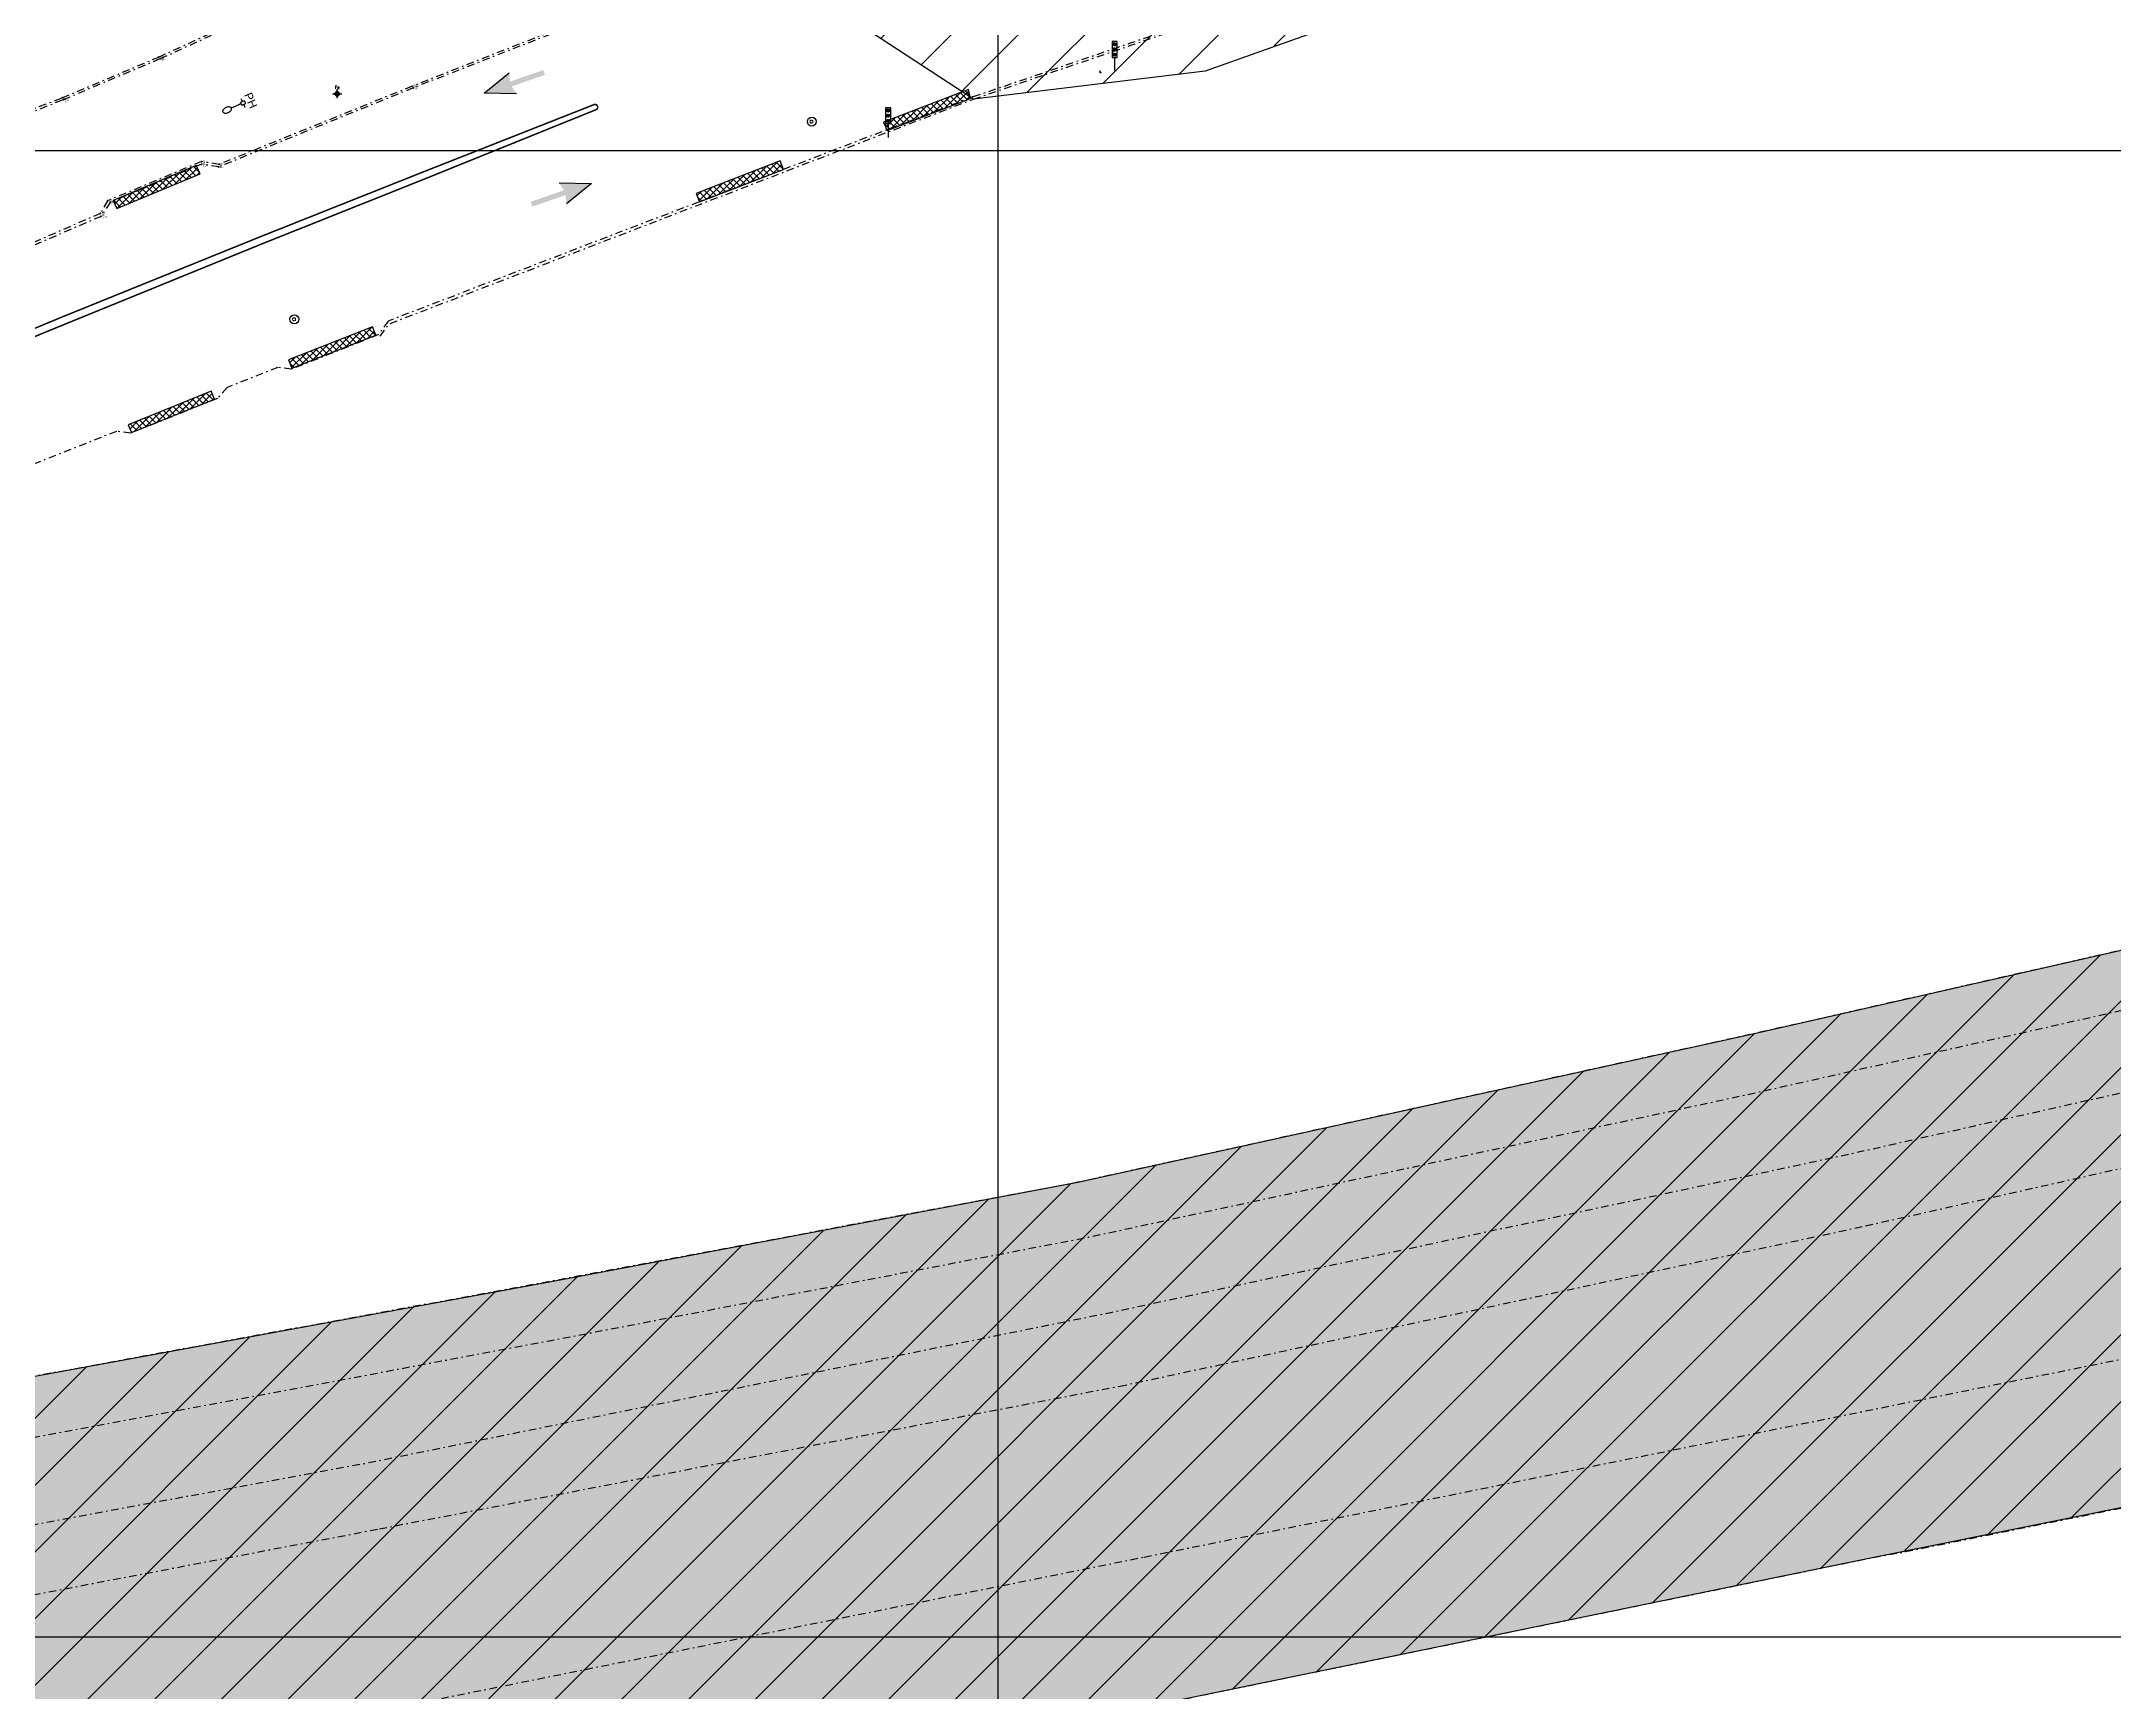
# Model space of a CAD drawing. Extents: x 352140 to 354978, y 6304672 to 6307963.
# Drawn here: x 352735.6 to 352875.1, y 6305396.3 to 6305507.3 of the extents above; entities that cross this region are included whole.
import ezdxf

# ---------------------------------------------------------------- set-up
doc = ezdxf.new("R2010")
doc.units = 0
doc.header["$PDMODE"] = 35
doc.header["$PDSIZE"] = 0.03
doc.linetypes.add('DASHED', pattern=[19.05, 12.7, -6.35])
doc.linetypes.add('JPG_DASHDOT', pattern=[1, 0.5, -0.25, 0, -0.25])
doc.layers.get('0').update_dxf_attribs({"linetype": 'CONTINUOUS'})
for name, color, linetype in [('0-LEVANTAMIENTO 2020.OCT', 211, 'CONTINUOUS'), ('0-LEVANTAMIENTO 2020.SEP', 252, 'CONTINUOUS'), ('1-coordenadas', 8, 'CONTINUOUS'), ('1-PAVIMENTO PINTURA', 7, 'DASHED'), ('1-SEÑALETICA', 2, 'CONTINUOUS'), ('1-SUMIDERO', 190, 'CONTINUOUS'), ('2-ACHURADO JARDINERA', 252, 'CONTINUOUS'), ('2-ACHURADO RADIER', 9, 'CONTINUOUS'), ('2-ACHURADO VEREDA', 252, 'CONTINUOUS'), ('TOP-URB-SOLERAS', 2, 'JPG_DASHDOT'), ('V-NODE - 2013', 4, 'CONTINUOUS'), ('V-NODE-TEXT', 1, 'CONTINUOUS'), ('V-NODE-TEXT 2013', 2, 'CONTINUOUS'), ('Z-CI', 253, 'CONTINUOUS'), ('Z-CR', 253, 'CONTINUOUS'), ('Z-PFE', 253, 'CONTINUOUS'), ('Z-PH', 253, 'CONTINUOUS'), ('Z-PHL', 253, 'CONTINUOUS'), ('Z-SEMAF', 253, 'CONTINUOUS'), ('Z-TEN', 253, 'CONTINUOUS')]:
    doc.layers.add(name, color=color, linetype=linetype)
doc.styles.add('A', font='arial.ttf', dxfattribs={"height": 2})
doc.styles.add('ROMANS', font='romans.shx', dxfattribs={"width": 0.75})
pattern_1 = [(45, (0, 0), (-0.224506403027, 0.224506403027), []), (135, (0, 0), (-0.224506403027, -0.224506403027), [])]

# ---------------------------------------------------------------- blocks, each defined once
blk = doc.blocks.new('COORDENADAS')
at = {"layer": '1-coordenadas'}
for p, q in [((620, -900.625), (620, -0.625)), ((20, -700.625), (1420, -700.625)), ((20, -800.625), (1420, -800.625))]:
    blk.add_line(p, q, dxfattribs=at)
blk = doc.blocks.new('CI')
at = {"layer": 'Z-CI'}
blk.add_circle((0, 0), 1.2, dxfattribs=at)
at = {"layer": 'Z-CI', "style": 'ROMANS'}
blk.add_text('CI', height=0.8, rotation=360, dxfattribs=at).set_placement((-0.58, -0.4))
blk = doc.blocks.new('PFE')
for p, q in [((-1.22, 0), (1.22, 0)), ((0, 0.79), (-0.79, 0)), ((-0.79, 0), (0, -0.79)), ((0, -1.22), (0, 1.22)), ((0.79, 0), (0, 0.79)), ((0, -0.79), (0.79, 0))]:
    blk.add_line(p, q)
blk.add_circle((0, 0), 0.397)
at = {"style": 'ROMANS'}
blk.add_text('Fe', height=0.8, dxfattribs=at).set_placement((-0.6, 1.31))
blk = doc.blocks.new('PHL')
at = {"layer": 'Z-PHL'}
for p, q in [((-0.1, 0.15), (-0.3, 0.15)), ((-0.1, 0.3), (-0.1, 0)), ((0.1, 0.3), (-0.1, 0.3)), ((-0.1, 0), (-0.01, 0)), ((0.01, 0), (0.1, 0)), ((0.1, 0), (0.1, 0.3)), ((0.1, 0.15), (0.3, 0.15)), ((0, 0), (0, -0.71)), ((0, -0.01), (0, -0.2))]:
    blk.add_line(p, q, dxfattribs=at)
blk.add_circle((0, 0), 0.00984, dxfattribs=at)
for centre, radius, start, end in [((0.37, -1.02), 0.543, 166.5212, 180), ((0.37, -1.02), 0.543, 180, 193.4788), ((0.2, -0.98), 0.36, 149.944, 166.5212), ((0.2, -1.06), 0.36, 193.4788, 210.056), ((0.08, -0.91), 0.23, 125.5959, 149.944), ((0.08, -1.13), 0.23, 210.056, 234.4041), ((0.01, -0.81), 0.11, 90, 125.5959), ((0.01, -1.23), 0.11, 234.4041, 270), ((0.01, -0.81), 0.11, 54.4041, 90), ((0.01, -1.23), 0.11, 270, 305.5959), ((-0.06, -0.91), 0.23, 30.056, 54.4041), ((-0.06, -1.13), 0.23, 305.5959, 329.944), ((-0.17, -0.98), 0.36, 13.4788, 30.056), ((-0.17, -1.06), 0.36, 329.944, 346.5212), ((-0.35, -1.02), 0.543, 360, 13.4788), ((-0.35, -1.02), 0.543, 346.5212, 0)]:
    blk.add_arc(centre, radius, start, end, dxfattribs=at)
at = {"layer": 'Z-PHL', "style": 'A'}
blk.add_text('PH', height=0.55, dxfattribs=at).set_placement((-0.48, 0.42))
blk = doc.blocks.new('A$C00085B3A')
at = {"layer": '1-SEÑALETICA'}
blk.add_hatch(color=256, dxfattribs=at).paths.add_polyline_path([(0.999, 1.408), (0.621, 1.281), (0.476, 2.848), (0.25, 2.828), (0.394, 1.26), (0, 1.316), (0.624, 0)])
for p, q in [((0.624, 0), (0, 1.316)), ((0.999, 1.408), (0.624, 0))]:
    blk.add_line(p, q, dxfattribs=at)
blk = doc.blocks.new('*U473', base_point=(352747.57, 6305499.07))
at = {"layer": 'V-NODE - 2013', "lineweight": -2}
blk.add_point((352747.57, 6305499.07), dxfattribs=at)
at = {"layer": 'V-NODE-TEXT 2013', "linetype": 'ByBlock', "char_height": 0.0635}
for s, insert, attachment_point in [('962', (352747.68, 6305499.1), 7), ('680.87', (352747.68, 6305499.07), 1), ('SQ', (352747.68, 6305498.97), 1)]:
    blk.add_mtext(s, dxfattribs=dict(at, insert=insert, attachment_point=attachment_point))
blk = doc.blocks.new('*U474', base_point=(352746.39, 6305499.25))
at = {"layer": 'V-NODE - 2013', "lineweight": -2}
blk.add_point((352746.39, 6305499.25), dxfattribs=at)
at = {"layer": 'V-NODE-TEXT 2013', "linetype": 'ByBlock', "char_height": 0.0635}
for s, insert, attachment_point in [('965', (352746.49, 6305499.28), 7), ('680.87', (352746.49, 6305499.25), 1), ('SQ', (352746.49, 6305499.15), 1)]:
    blk.add_mtext(s, dxfattribs=dict(at, insert=insert, attachment_point=attachment_point))
blk = doc.blocks.new('*U475', base_point=(352740.08, 6305496.62))
at = {"layer": 'V-NODE - 2013', "lineweight": -2}
blk.add_point((352740.08, 6305496.62), dxfattribs=at)
at = {"layer": 'V-NODE-TEXT 2013', "linetype": 'ByBlock', "char_height": 0.0635}
for s, insert, attachment_point in [('966', (352740.18, 6305496.65), 7), ('680.71', (352740.18, 6305496.62), 1), ('SQ', (352740.18, 6305496.52), 1)]:
    blk.add_mtext(s, dxfattribs=dict(at, insert=insert, attachment_point=attachment_point))
blk = doc.blocks.new('*U476', base_point=(352739.59, 6305495.77))
at = {"layer": 'V-NODE - 2013', "lineweight": -2}
blk.add_point((352739.59, 6305495.77), dxfattribs=at)
at = {"layer": 'V-NODE-TEXT 2013', "linetype": 'ByBlock', "char_height": 0.0635}
for s, insert, attachment_point in [('969', (352739.7, 6305495.8), 7), ('680.70', (352739.7, 6305495.76), 1), ('SQ', (352739.7, 6305495.66), 1)]:
    blk.add_mtext(s, dxfattribs=dict(at, insert=insert, attachment_point=attachment_point))
blk = doc.blocks.new('*U483', base_point=(352737.1, 6305503.43))
at = {"layer": 'V-NODE - 2013', "lineweight": -2}
blk.add_point((352737.1, 6305503.43), dxfattribs=at)
at = {"layer": 'V-NODE-TEXT 2013', "linetype": 'ByBlock', "char_height": 0.0635}
for s, insert, attachment_point in [('927', (352737.2, 6305503.46), 7), ('680.65', (352737.2, 6305503.42), 1), ('SC', (352737.2, 6305503.32), 1)]:
    blk.add_mtext(s, dxfattribs=dict(at, insert=insert, attachment_point=attachment_point))
blk = doc.blocks.new('*U503', base_point=(352743.62, 6305506.18))
at = {"layer": 'V-NODE - 2013', "lineweight": -2}
blk.add_point((352743.62, 6305506.18), dxfattribs=at)
at = {"layer": 'V-NODE-TEXT 2013', "linetype": 'ByBlock', "char_height": 0.0635}
for s, insert, attachment_point in [('930', (352743.73, 6305506.21), 7), ('680.77', (352743.73, 6305506.18), 1), ('S', (352743.73, 6305506.08), 1)]:
    blk.add_mtext(s, dxfattribs=dict(at, insert=insert, attachment_point=attachment_point))
blk = doc.blocks.new('*U506', base_point=(352760.57, 6305504.32))
at = {"layer": 'V-NODE - 2013', "lineweight": -2}
blk.add_point((352760.57, 6305504.32), dxfattribs=at)
at = {"layer": 'V-NODE-TEXT 2013', "linetype": 'ByBlock', "char_height": 0.0635}
for s, insert, attachment_point in [('961', (352760.67, 6305504.36), 7), ('681.15', (352760.67, 6305504.32), 1), ('S', (352760.67, 6305504.22), 1)]:
    blk.add_mtext(s, dxfattribs=dict(at, insert=insert, attachment_point=attachment_point))
blk = doc.blocks.new('*U517', base_point=(352747.56, 6305498.9))
at = {"layer": 'V-NODE - 2013', "lineweight": -2}
blk.add_point((352747.56, 6305498.9), dxfattribs=at)
at = {"layer": 'V-NODE-TEXT 2013', "linetype": 'ByBlock', "char_height": 0.0635}
for s, insert, attachment_point in [('963', (352747.66, 6305498.93), 7), ('680.76', (352747.66, 6305498.89), 1), ('HOQ', (352747.66, 6305498.79), 1)]:
    blk.add_mtext(s, dxfattribs=dict(at, insert=insert, attachment_point=attachment_point))
blk = doc.blocks.new('*U518', base_point=(352746.38, 6305499.08))
at = {"layer": 'V-NODE - 2013', "lineweight": -2}
blk.add_point((352746.38, 6305499.08), dxfattribs=at)
at = {"layer": 'V-NODE-TEXT 2013', "linetype": 'ByBlock', "char_height": 0.0635}
for s, insert, attachment_point in [('964', (352746.49, 6305499.11), 7), ('680.72', (352746.49, 6305499.07), 1), ('HOQ', (352746.49, 6305498.97), 1)]:
    blk.add_mtext(s, dxfattribs=dict(at, insert=insert, attachment_point=attachment_point))
blk = doc.blocks.new('*U519', base_point=(352740.24, 6305496.51))
at = {"layer": 'V-NODE - 2013', "lineweight": -2}
blk.add_point((352740.24, 6305496.51), dxfattribs=at)
at = {"layer": 'V-NODE-TEXT 2013', "linetype": 'ByBlock', "char_height": 0.0635}
for s, insert, attachment_point in [('967', (352740.35, 6305496.54), 7), ('680.59', (352740.35, 6305496.51), 1), ('HOQ', (352740.35, 6305496.41), 1)]:
    blk.add_mtext(s, dxfattribs=dict(at, insert=insert, attachment_point=attachment_point))
blk = doc.blocks.new('*U522', base_point=(352737.03, 6305503.55))
at = {"layer": 'V-NODE - 2013', "lineweight": -2}
blk.add_point((352737.03, 6305503.55), dxfattribs=at)
at = {"layer": 'V-NODE-TEXT 2013', "linetype": 'ByBlock', "char_height": 0.0635}
for s, insert, attachment_point in [('928', (352737.13, 6305503.59), 7), ('680.48', (352737.13, 6305503.55), 1), ('HOC', (352737.13, 6305503.45), 1)]:
    blk.add_mtext(s, dxfattribs=dict(at, insert=insert, attachment_point=attachment_point))
blk = doc.blocks.new('*U541', base_point=(352743.52, 6305506.29))
at = {"layer": 'V-NODE - 2013', "lineweight": -2}
blk.add_point((352743.52, 6305506.29), dxfattribs=at)
at = {"layer": 'V-NODE-TEXT 2013', "linetype": 'ByBlock', "char_height": 0.0635}
for s, insert, attachment_point in [('929', (352743.63, 6305506.32), 7), ('680.62', (352743.63, 6305506.29), 1), ('HO', (352743.63, 6305506.18), 1)]:
    blk.add_mtext(s, dxfattribs=dict(at, insert=insert, attachment_point=attachment_point))
blk = doc.blocks.new('*U544', base_point=(352760.64, 6305504.21))
at = {"layer": 'V-NODE - 2013', "lineweight": -2}
blk.add_point((352760.64, 6305504.21), dxfattribs=at)
at = {"layer": 'V-NODE-TEXT 2013', "linetype": 'ByBlock', "char_height": 0.0635}
for s, insert, attachment_point in [('960', (352760.75, 6305504.25), 7), ('681.05', (352760.75, 6305504.21), 1), ('HO', (352760.75, 6305504.11), 1)]:
    blk.add_mtext(s, dxfattribs=dict(at, insert=insert, attachment_point=attachment_point))
blk = doc.blocks.new('*U561', base_point=(352739.64, 6305495.57))
at = {"layer": 'V-NODE - 2013', "lineweight": -2}
blk.add_point((352739.64, 6305495.57), dxfattribs=at)
at = {"layer": 'V-NODE-TEXT 2013', "linetype": 'ByBlock', "char_height": 0.0635}
for s, insert, attachment_point in [('968', (352739.75, 6305495.61), 7), ('680.59', (352739.75, 6305495.57), 1), ('ASQ', (352739.75, 6305495.47), 1)]:
    blk.add_mtext(s, dxfattribs=dict(at, insert=insert, attachment_point=attachment_point))
blk = doc.blocks.new('SEMAF')
at = {"layer": 'Z-SEMAF'}
for p, q in [((-0.96, 10.84), (-0.96, 5.1)), ((0.96, 10.84), (-0.96, 10.84)), ((-0.57, 9.79), (0, 10.45)), ((-0.57, 9.93), (-0.13, 10.44)), ((-0.57, 7.87), (0.01, 8.54)), ((-0.57, 8.01), (-0.13, 8.53)), ((-0.54, 9.68), (0.12, 10.44)), ((-0.54, 7.76), (0.12, 8.53)), ((-0.51, 10.15), (-0.35, 10.34)), ((-0.51, 8.23), (-0.34, 8.43)), ((-0.49, 9.58), (0.22, 10.41)), ((-0.49, 7.67), (0.22, 8.5)), ((-0.43, 9.5), (0.31, 10.37)), ((-0.43, 7.59), (0.31, 8.45)), ((-0.36, 9.44), (0.38, 10.31)), ((-0.36, 7.52), (0.38, 8.4)), ((-0.28, 9.38), (0.45, 10.24)), ((-0.28, 7.47), (0.45, 8.33)), ((-0.19, 9.34), (0.5, 10.16)), ((-0.19, 7.43), (0.5, 8.24)), ((-0.09, 9.31), (0.55, 10.06)), ((-0.09, 7.4), (0.55, 8.14)), ((0.03, 9.31), (0.57, 9.94)), ((0.03, 7.4), (0.57, 8.03)), ((0.18, 9.34), (0.57, 9.79)), ((0.18, 7.43), (0.57, 7.87)), ((0.96, 5.1), (0.96, 10.84)), ((-0.96, 5.1), (0.96, 5.1)), ((-0.57, 5.96), (0.01, 6.63)), ((-0.57, 6.1), (-0.13, 6.61)), ((-0.53, 5.85), (0.12, 6.62)), ((-0.51, 6.32), (-0.34, 6.52)), ((-0.49, 5.75), (0.22, 6.59)), ((-0.43, 5.68), (0.31, 6.54)), ((-0.36, 5.61), (0.38, 6.48)), ((-0.28, 5.56), (0.45, 6.41)), ((-0.19, 5.51), (0.5, 6.33)), ((-0.09, 5.49), (0.55, 6.23)), ((0, 5.1), (0, 0)), ((0.03, 5.48), (0.57, 6.11)), ((0.19, 5.51), (0.57, 5.96))]:
    blk.add_line(p, q, dxfattribs=at)
for centre in [(0, 9.88), (0, 7.97), (0, 6.06)]:
    blk.add_circle(centre, 0.574, dxfattribs=at)
blk = doc.blocks.new('*U759', base_point=(352807.826, 6305505.328))
at = {"layer": 'Z-TEN', "linetype": 'ByBlock', "lineweight": -2, "xscale": 0.1845444059976916, "yscale": 0.1845444059976916, "zscale": 0.1845444059976916}
blk.add_blockref('SEMAF', (352807.826, 6305505.328), dxfattribs=at)
at = {"layer": 'V-NODE-TEXT', "linetype": 'ByBlock', "char_height": 0.02}
for s, insert, attachment_point in [('847', (352807.891, 6305505.368), 4), ('683.02', (352807.891, 6305505.343), 1), ('°SEMAF', (352807.891, 6305505.298), 4)]:
    blk.add_mtext(s, dxfattribs=dict(at, insert=insert, attachment_point=attachment_point))
blk = doc.blocks.new('*U760', base_point=(352792.594, 6305500.874))
at = {"layer": 'Z-TEN', "linetype": 'ByBlock', "lineweight": -2, "xscale": 0.1845444059976916, "yscale": 0.1845444059976916, "zscale": 0.1845444059976916}
blk.add_blockref('SEMAF', (352792.594, 6305500.874), dxfattribs=at)
at = {"layer": 'V-NODE-TEXT', "linetype": 'ByBlock', "char_height": 0.02}
for s, insert, attachment_point in [('848', (352792.659, 6305500.914), 4), ('682.55', (352792.659, 6305500.889), 1), ('°SEMAF', (352792.659, 6305500.844), 4)]:
    blk.add_mtext(s, dxfattribs=dict(at, insert=insert, attachment_point=attachment_point))
blk = doc.blocks.new('PH')
at = {"layer": 'Z-PH'}
for p, q in [((-0.1, 0.15), (-0.3, 0.15)), ((-0.1, 0.3), (-0.1, 0)), ((0.1, 0.3), (-0.1, 0.3)), ((-0.1, 0), (-0.01, 0)), ((0.01, 0), (0.1, 0)), ((0.1, 0), (0.1, 0.3)), ((0.1, 0.15), (0.3, 0.15)), ((0, -0.01), (0, -0.2))]:
    blk.add_line(p, q, dxfattribs=at)
blk.add_circle((0, 0), 0.00984, dxfattribs=at)
at = {"layer": 'Z-PH', "style": 'A'}
blk.add_text('PH', height=0.55, dxfattribs=at).set_placement((-0.53, 0.38))
blk = doc.blocks.new('*U764', base_point=(352806.857, 6305505.239))
at = {"layer": 'Z-PH', "linetype": 'ByBlock', "lineweight": -2, "xscale": 0.1716209652418585, "yscale": 0.1716209652418585, "zscale": 0.1716209652418585, "rotation": 8.537736462515939e-07}
blk.add_blockref('PH', (352806.857, 6305505.239), dxfattribs=at)
at = {"layer": 'V-NODE-TEXT', "linetype": 'ByBlock', "char_height": 0.02}
for s, insert, attachment_point in [('849', (352806.922, 6305505.279), 4), ('683.15', (352806.922, 6305505.254), 1), ('°PH', (352806.922, 6305505.209), 4)]:
    blk.add_mtext(s, dxfattribs=dict(at, insert=insert, attachment_point=attachment_point))

msp = doc.modelspace()

# ---------------------------------------------------------------- hatches: boundary and pattern name
at = {"layer": '0-LEVANTAMIENTO 2020.OCT'}
h = msp.add_hatch(dxfattribs=at)
h.set_pattern_fill('ANSI31', color=256)
h.paths.add_polyline_path([(353145.758, 6305497.876), (353143.394, 6305507.199), (353058.382, 6305487.892), (353001.864, 6305474.938), (352951.314, 6305463.342), (352910.612, 6305454.161), (352850.569, 6305440.52), (352805.353, 6305430.583), (352769.908, 6305423.921), (352732.876, 6305417.112), (352728.417, 6305418.138), (352731.176, 6305425.01), (352727.087, 6305428.871), (352724.943, 6305427.042), (352705.199, 6305433.549), (352703.247, 6305437.495), (352701.637, 6305437.786), (352607.857, 6305400.821), (352612.725, 6305393.448), (352610.749, 6305389.058), (352611.642, 6305384.925), (352615.033, 6305355.756), (352670.451, 6305366.922), (352719.255, 6305376.912), (352761.019, 6305385.477), (352812.049, 6305395.712), (352858.796, 6305405.308), (352905.963, 6305414.799), (352951.001, 6305423.993), (352999.781, 6305433.872), (353055.242, 6305445.151), (353102.001, 6305454.541), (353152.584, 6305464.876), (353149.9, 6305482.025), (353146.47, 6305493.302)])
at = {"layer": '0-LEVANTAMIENTO 2020.SEP'}
h = msp.add_hatch(dxfattribs=at)
h.set_pattern_fill('ANSI31', color=256)
h.paths.add_polyline_path([(352786.854, 6305570.328), (352789.559, 6305568.782), (352796.229, 6305563.036), (352796.394, 6305559.215), (352799.497, 6305544.587), (352801.562, 6305544.648), (352802.129, 6305542.952), (352804.138, 6305542.251), (352805.852, 6305542.013), (352807.818, 6305542.159), (352809.533, 6305542.539), (352812.285, 6305543.63), (352814.276, 6305543.31), (352814.959, 6305536.974), (352827.184, 6305536.576), (352863.395, 6305535.87), (352863.73, 6305535.71), (352863.65, 6305535.385), (352849.705, 6305519.489), (352837.089, 6305514.089), (352826.678, 6305509.881), (352813.927, 6305505.338), (352798.327, 6305503.46), (352783.05, 6305513.452), (352782.929, 6305513.515), (352778.101, 6305521.91), (352778.034, 6305522.055), (352777.821, 6305529.65), (352778.4, 6305538.745), (352778.623, 6305562.211)])
h = msp.add_hatch(dxfattribs=at)
h.set_pattern_fill('ANSI31', color=256)
h.paths.add_polyline_path([(352670.451, 6305366.922), (352615.033, 6305355.756), (352611.642, 6305384.925), (352610.749, 6305389.058), (352612.725, 6305393.448), (352607.857, 6305400.821), (352701.637, 6305437.786), (352703.247, 6305437.495), (352705.199, 6305433.549), (352723.88, 6305427.392), (352725.365, 6305427.402), (352727.087, 6305428.871), (352731.176, 6305425.01), (352728.645, 6305418.705), (352729.479, 6305417.894), (352732.786, 6305417.133), (352735.431, 6305417.582), (352769.908, 6305423.921), (352805.353, 6305430.583), (352850.569, 6305440.52), (352910.612, 6305454.161), (352951.314, 6305463.342), (353001.864, 6305474.938), (353058.382, 6305487.892), (353143.394, 6305507.199), (353145.758, 6305497.876), (353146.47, 6305493.302), (353149.9, 6305482.025), (353152.584, 6305464.876), (353102.001, 6305454.541), (353055.242, 6305445.151), (352999.781, 6305433.872), (352951.001, 6305423.993), (352905.963, 6305414.799), (352858.796, 6305405.308), (352812.049, 6305395.712), (352761.019, 6305385.477), (352719.255, 6305376.912)])
at = {"layer": '1-SEÑALETICA'}
msp.add_hatch(color=256, dxfattribs=at).paths.add_polyline_path([(352770.455, 6305497.83), (352770.774, 6305497.326), (352768.544, 6305496.553), (352768.655, 6305496.23), (352770.886, 6305497.003), (352770.947, 6305496.409), (352772.639, 6305497.791)])
at = {"layer": '1-SUMIDERO'}
h = msp.add_hatch(dxfattribs=at)
h.set_pattern_fill('ANSI37', color=256, scale=0.1)
h.set_pattern_definition(pattern_1)
h.paths.add_polyline_path([(352792.271, 6305501.903), (352792.512, 6305501.34), (352798.129, 6305503.509), (352797.988, 6305504.096)])
h = msp.add_hatch(dxfattribs=at)
h.set_pattern_fill('ANSI37', color=256, scale=0.1)
h.set_pattern_definition(pattern_1)
h.paths.add_polyline_path([(352746.304, 6305498.431), (352746.035, 6305498.997), (352740.451, 6305496.645), (352740.709, 6305496.103)])
h = msp.add_hatch(dxfattribs=at)
h.set_pattern_fill('ANSI37', color=256, scale=0.1)
h.set_pattern_definition(pattern_1)
h.paths.add_polyline_path([(352779.678, 6305497.106), (352779.905, 6305496.549), (352785.538, 6305498.724), (352785.333, 6305499.297)])
h = msp.add_hatch(dxfattribs=at)
h.set_pattern_fill('ANSI37', color=256, scale=0.1)
h.set_pattern_definition(pattern_1)
h.paths.add_polyline_path([(352758.118, 6305487.579), (352757.896, 6305488.141), (352752.25, 6305485.91), (352752.47, 6305485.362)])
h = msp.add_hatch(dxfattribs=at)
h.set_pattern_fill('ANSI37', color=256, scale=0.1)
h.set_pattern_definition(pattern_1)
h.paths.add_polyline_path([(352741.466, 6305481.552), (352741.676, 6305481.025), (352747.274, 6305483.266), (352747.054, 6305483.814)])
at = {"layer": '2-ACHURADO JARDINERA'}
h = msp.add_hatch(dxfattribs=at)
h.set_pattern_fill('CROSS', color=256, scale=0.25)
h.paths.add_polyline_path([(352807.58, 6305421.813), (352857.313, 6305432.478), (352902.068, 6305442.569), (352944.352, 6305451.754), (352994.7, 6305463.164), (353046.903, 6305475.514), (353092.39, 6305485.729), (353145.758, 6305497.876), (353144.258, 6305503.395), (353100.244, 6305493.41), (353059.279, 6305483.986), (353001.811, 6305470.928), (352950.675, 6305459.264), (352912.85, 6305450.546), (352850.724, 6305436.562), (352806.099, 6305426.903), (352769.806, 6305419.924), (352732.226, 6305412.88), (352692.279, 6305405.033), (352665.568, 6305399.969), (352618.739, 6305391.031, 0.3546275), (352616.291, 6305386.209), (352665.262, 6305394.306), (352713.933, 6305403.621), (352757.54, 6305411.682)])
h = msp.add_hatch(dxfattribs=at)
h.set_pattern_fill('CROSS', color=256, scale=0.25)
edge = h.paths.add_edge_path()
edge.add_line((353143.074, 6305480.003), (353148.882, 6305481.723))
edge.add_line((353148.882, 6305481.723), (353146.47, 6305493.302))
edge.add_line((353146.47, 6305493.302), (353093.152, 6305481.277))
edge.add_line((353093.152, 6305481.277), (353048.229, 6305470.72))
edge.add_line((353048.229, 6305470.72), (352995.652, 6305458.757))
edge.add_line((352995.652, 6305458.757), (352945.972, 6305447.39))
edge.add_line((352945.972, 6305447.39), (352902.832, 6305437.649))
edge.add_line((352902.832, 6305437.649), (352858.107, 6305427.58))
edge.add_line((352858.107, 6305427.58), (352808.548, 6305416.922))
edge.add_line((352808.548, 6305416.922), (352758.228, 6305407.22))
edge.add_line((352758.228, 6305407.22), (352715.498, 6305399.08))
edge.add_line((352715.498, 6305399.08), (352666.18, 6305389.17))
edge.add_line((352666.18, 6305389.17), (352630.985, 6305382.073))
edge.add_arc((352633.263, 6305369.826), 12.457, 100.5388, 166.14072)
edge.add_arc((352624.225, 6305372.056), 3.148, 166.14072, 234.20619)
edge.add_arc((352627.06, 6305380.902), 12.321, 247.69739, 283.87849)
edge.add_line((352630.015, 6305368.941), (352668.694, 6305376.743))
edge.add_line((352668.694, 6305376.743), (352717.109, 6305386.55))
edge.add_line((352717.109, 6305386.55), (352759.295, 6305395.212))
edge.add_line((352759.295, 6305395.212), (352809.818, 6305405.374))
edge.add_line((352809.818, 6305405.374), (352905.734, 6305424.801))
edge.add_line((352905.734, 6305424.801), (352948.975, 6305433.696))
edge.add_line((352948.975, 6305433.696), (352998.108, 6305443.775))
edge.add_line((352998.108, 6305443.775), (353052.822, 6305454.779))
edge.add_line((353052.822, 6305454.779), (353064.913, 6305457.319))
edge.add_line((353064.913, 6305457.319), (353066.254, 6305457.586))
edge.add_line((353066.254, 6305457.586), (353114.574, 6305471.872))
edge.add_line((353114.574, 6305471.872), (353143.074, 6305480.003))
at = {"layer": '2-ACHURADO RADIER'}
h = msp.add_hatch(color=256, dxfattribs=at)
h.dxf.hatch_style = 1
edge = h.paths.add_edge_path()
edge.add_line((353066.254, 6305457.586), (353114.574, 6305471.872))
edge.add_line((353114.574, 6305471.872), (353143.074, 6305480.003))
edge.add_line((353143.074, 6305480.003), (353149.8, 6305481.995))
edge.add_line((353149.8, 6305481.995), (353149.8, 6305481.925))
edge.add_line((353149.8, 6305481.925), (353149.906, 6305481.925))
edge.add_line((353149.906, 6305481.925), (353150.383, 6305474.586))
edge.add_line((353150.383, 6305474.586), (353150.289, 6305474.586))
edge.add_line((353150.289, 6305474.586), (353150.289, 6305474.466))
edge.add_line((353150.289, 6305474.466), (353150.389, 6305474.486))
edge.add_line((353150.389, 6305474.486), (353152.584, 6305464.876))
edge.add_line((353152.584, 6305464.876), (353102.001, 6305454.541))
edge.add_line((353102.001, 6305454.541), (353055.242, 6305445.151))
edge.add_line((353055.242, 6305445.151), (352999.781, 6305433.872))
edge.add_line((352999.781, 6305433.872), (352951.001, 6305423.993))
edge.add_line((352951.001, 6305423.993), (352905.963, 6305414.799))
edge.add_line((352905.963, 6305414.799), (352861.036, 6305405.712))
edge.add_line((352861.036, 6305405.712), (352858.796, 6305405.308))
edge.add_line((352858.796, 6305405.308), (352812.049, 6305395.712))
edge.add_line((352812.049, 6305395.712), (352761.019, 6305385.477))
edge.add_line((352761.019, 6305385.477), (352719.255, 6305376.912))
edge.add_line((352719.255, 6305376.912), (352670.451, 6305366.922))
edge.add_line((352670.451, 6305366.922), (352615.033, 6305355.756))
edge.add_line((352615.033, 6305355.756), (352611.642, 6305384.925))
edge.add_arc((352617.958, 6305388.453), 7.235, 136.33294, 209.18376, ccw=False)
edge.add_line((352612.725, 6305393.448), (352607.857, 6305400.821))
edge.add_line((352607.857, 6305400.821), (352701.637, 6305437.786))
edge.add_line((352701.637, 6305437.786), (352703.247, 6305437.495))
edge.add_line((352703.247, 6305437.495), (352705.199, 6305433.549))
edge.add_line((352705.199, 6305433.549), (352723.88, 6305427.392))
edge.add_arc((352724.605, 6305430.037), 2.742, 254.67721, 334.83908)
edge.add_line((352727.087, 6305428.871), (352731.176, 6305425.01))
edge.add_line((352731.176, 6305425.01), (352728.645, 6305418.705))
edge.add_arc((352730.267, 6305419.538), 1.823, 207.19629, 244.4058)
edge.add_arc((352732.83, 6305424.89), 7.757, 244.4058, 289.59288)
edge.add_line((352735.431, 6305417.582), (352769.908, 6305423.921))
edge.add_line((352769.908, 6305423.921), (352805.353, 6305430.583))
edge.add_line((352805.353, 6305430.583), (352850.569, 6305440.52))
edge.add_line((352850.569, 6305440.52), (352910.612, 6305454.161))
edge.add_line((352910.612, 6305454.161), (352951.314, 6305463.342))
edge.add_line((352951.314, 6305463.342), (353001.864, 6305474.938))
edge.add_line((353001.864, 6305474.938), (353058.382, 6305487.892))
edge.add_line((353058.382, 6305487.892), (353099.33, 6305497.28))
edge.add_line((353099.33, 6305497.28), (353143.394, 6305507.199))
edge.add_line((353143.394, 6305507.199), (353144.258, 6305503.395))
edge.add_line((353144.258, 6305503.395), (353100.244, 6305493.41))
edge.add_line((353100.244, 6305493.41), (353059.279, 6305483.986))
edge.add_line((353059.279, 6305483.986), (353001.811, 6305470.928))
edge.add_line((353001.811, 6305470.928), (352950.675, 6305459.264))
edge.add_line((352950.675, 6305459.264), (352912.85, 6305450.546))
edge.add_line((352912.85, 6305450.546), (352850.724, 6305436.562))
edge.add_line((352850.724, 6305436.562), (352806.099, 6305426.903))
edge.add_line((352806.099, 6305426.903), (352769.806, 6305419.924))
edge.add_line((352769.806, 6305419.924), (352732.226, 6305412.88))
edge.add_line((352732.226, 6305412.88), (352692.279, 6305405.033))
edge.add_line((352692.279, 6305405.033), (352665.568, 6305399.969))
edge.add_line((352665.568, 6305399.969), (352618.739, 6305391.031))
edge.add_arc((352620.487, 6305387.111), 4.292, 114.03251, 192.13612)
edge.add_line((352616.291, 6305386.209), (352665.262, 6305394.306))
edge.add_line((352665.262, 6305394.306), (352713.933, 6305403.621))
edge.add_line((352713.933, 6305403.621), (352757.54, 6305411.682))
edge.add_line((352757.54, 6305411.682), (352807.58, 6305421.813))
edge.add_line((352807.58, 6305421.813), (352857.313, 6305432.478))
edge.add_line((352857.313, 6305432.478), (352902.068, 6305442.569))
edge.add_line((352902.068, 6305442.569), (352944.352, 6305451.754))
edge.add_line((352944.352, 6305451.754), (352994.7, 6305463.164))
edge.add_line((352994.7, 6305463.164), (353046.903, 6305475.514))
edge.add_line((353046.903, 6305475.514), (353092.39, 6305485.729))
edge.add_line((353092.39, 6305485.729), (353145.758, 6305497.876))
edge.add_line((353145.758, 6305497.876), (353146.47, 6305493.302))
edge.add_line((353146.47, 6305493.302), (353093.152, 6305481.277))
edge.add_line((353093.152, 6305481.277), (353048.229, 6305470.72))
edge.add_line((353048.229, 6305470.72), (352995.652, 6305458.757))
edge.add_line((352995.652, 6305458.757), (352945.972, 6305447.39))
edge.add_line((352945.972, 6305447.39), (352902.832, 6305437.649))
edge.add_line((352902.832, 6305437.649), (352858.107, 6305427.58))
edge.add_line((352858.107, 6305427.58), (352808.548, 6305416.922))
edge.add_line((352808.548, 6305416.922), (352758.228, 6305407.22))
edge.add_line((352758.228, 6305407.22), (352715.498, 6305399.08))
edge.add_line((352715.498, 6305399.08), (352666.18, 6305389.17))
edge.add_line((352666.18, 6305389.17), (352630.985, 6305382.073))
edge.add_arc((352633.263, 6305369.826), 12.457, 100.5388, 166.14072)
edge.add_arc((352624.225, 6305372.056), 3.148, 166.14072, 234.20619)
edge.add_arc((352627.06, 6305380.902), 12.321, 247.69739, 283.87849)
edge.add_line((352630.015, 6305368.941), (352668.694, 6305376.743))
edge.add_line((352668.694, 6305376.743), (352717.109, 6305386.55))
edge.add_line((352717.109, 6305386.55), (352759.295, 6305395.212))
edge.add_line((352759.295, 6305395.212), (352809.818, 6305405.374))
edge.add_line((352809.818, 6305405.374), (352905.734, 6305424.801))
edge.add_line((352905.734, 6305424.801), (352948.975, 6305433.696))
edge.add_line((352948.975, 6305433.696), (352998.108, 6305443.775))
edge.add_line((352998.108, 6305443.775), (353052.822, 6305454.779))
edge.add_line((353052.822, 6305454.779), (353064.913, 6305457.319))
edge.add_line((353064.913, 6305457.319), (353066.254, 6305457.586))
h.paths.add_polyline_path([(352629.111, 6305402.964), (352687.245, 6305425.612), (352691.355, 6305408.999), (352630.45, 6305397.3)], flags=16)
at = {"layer": '2-ACHURADO VEREDA'}
h = msp.add_hatch(dxfattribs=at)
h.set_pattern_fill('ANSI32', color=256, scale=0.09)
h.paths.add_polyline_path([(352778.513, 6305530.641), (352778.682, 6305530.165, 0.3007595), (352781.877, 6305535.88), (352781.417, 6305539.545), (352780.967, 6305539.483), (352779.696, 6305548.344), (352778.207, 6305548.171), (352779.429, 6305539.404), (352778.4, 6305538.745), (352779.051, 6305534.166), (352777.12, 6305533.349), (352776.949, 6305533.635), (352767.175, 6305529.661), (352757.695, 6305525.376), (352748.002, 6305520.893), (352737.888, 6305516.144), (352730.032, 6305512.591), (352725.232, 6305511.131), (352711.741, 6305505.751), (352701.822, 6305501.812), (352688.808, 6305496.674), (352675.378, 6305491.326), (352662.77, 6305486.309), (352650.76, 6305481.531), (352641.08, 6305477.675), (352632.611, 6305474.335), (352623.668, 6305470.801), (352617.537, 6305468.424), (352605.764, 6305463.41), (352608.355, 6305461.211), (352618.346, 6305465.146), (352624.871, 6305467.668), (352633.825, 6305471.211), (352642.415, 6305474.593), (352652.307, 6305478.512), (352664.168, 6305483.169), (352676.565, 6305488.051), (352690.331, 6305493.466), (352703.095, 6305498.55), (352713.345, 6305502.582), (352726.41, 6305507.725), (352731.324, 6305509.731), (352740.236, 6305513.341), (352747.826, 6305516.788), (352758.93, 6305522.123), (352768.406, 6305526.356)])

# ---------------------------------------------------------------- linework, layer by layer
at = {"layer": '0-LEVANTAMIENTO 2020.SEP', "flags": 128}
for points in [[(352826.678, 6305509.881), (352813.927, 6305505.338), (352798.327, 6305503.46), (352783.05, 6305513.452)], [(352670.451, 6305366.922), (352615.033, 6305355.756), (352611.642, 6305384.925), (352610.749, 6305389.058), (352612.725, 6305393.448), (352607.857, 6305400.821), (352701.637, 6305437.786), (352703.247, 6305437.495), (352705.199, 6305433.549), (352723.88, 6305427.392), (352725.365, 6305427.402), (352727.087, 6305428.871), (352731.176, 6305425.01), (352728.645, 6305418.705), (352729.479, 6305417.894), (352732.786, 6305417.133), (352735.431, 6305417.582), (352769.908, 6305423.921), (352805.353, 6305430.583), (352850.569, 6305440.52), (352910.612, 6305454.161)], [(352905.963, 6305414.799), (352858.796, 6305405.308), (352812.049, 6305395.712), (352761.019, 6305385.477), (352719.255, 6305376.912), (352670.451, 6305366.922)]]:
    msp.add_lwpolyline(points, dxfattribs=at)
at = {"layer": '1-PAVIMENTO PINTURA', "const_width": 0.1, "flags": 128}
msp.add_lwpolyline([(352772.906, 6305502.736), (352761.172, 6305497.993), (352750.478, 6305493.726), (352736.24, 6305487.922), (352724.482, 6305483.063), (352714.893, 6305478.216), (352701.926, 6305471.803), (352692.291, 6305467.785, -1.0173432), (352691.481, 6305470.17), (352701.523, 6305474.242), (352714.26, 6305479.433), (352724.327, 6305483.54), (352737.129, 6305488.847), (352750.383, 6305494.213), (352761.081, 6305498.469), (352772.782, 6305503.082, -1.130732)], format="xyb", close=True, dxfattribs=at)
at = {"layer": '1-SEÑALETICA', "flags": 128}
for points in [[(352770.455, 6305497.83), (352772.639, 6305497.791)], [(352772.639, 6305497.791), (352770.947, 6305496.409)]]:
    msp.add_lwpolyline(points, dxfattribs=at)
at = {"layer": '1-SUMIDERO', "flags": 128}
for points in [[(352792.271, 6305501.903), (352792.512, 6305501.34), (352798.129, 6305503.509), (352797.988, 6305504.096), (352792.271, 6305501.903)], [(352740.709, 6305496.103), (352746.304, 6305498.431), (352746.035, 6305498.997), (352740.451, 6305496.645), (352740.709, 6305496.103)], [(352779.672, 6305497.119), (352779.905, 6305496.549), (352785.538, 6305498.724), (352785.333, 6305499.297), (352779.684, 6305497.108)], [(352752.25, 6305485.91), (352752.47, 6305485.362), (352758.118, 6305487.579), (352757.896, 6305488.141), (352752.25, 6305485.91)], [(352741.466, 6305481.552), (352741.676, 6305481.025), (352747.274, 6305483.266), (352747.054, 6305483.814), (352741.466, 6305481.552)]]:
    msp.add_lwpolyline(points, dxfattribs=at)
at = {"layer": 'TOP-URB-SOLERAS'}
for p, q in [((352743.523, 6305506.29), (352751.938, 6305510.155)), ((352743.621, 6305506.181), (352752, 6305510.014)), ((352773.907, 6305509.56), (352760.567, 6305504.324)), ((352773.959, 6305509.418), (352760.642, 6305504.214)), ((352737.025, 6305503.554), (352743.523, 6305506.29)), ((352737.096, 6305503.427), (352743.621, 6305506.181)), ((352760.642, 6305504.214), (352747.557, 6305498.898)), ((352760.567, 6305504.324), (352747.574, 6305499.071)), ((352733.429, 6305502.156), (352737.025, 6305503.554)), ((352733.513, 6305502.005), (352737.096, 6305503.427)), ((352798.325, 6305503.627), (352758.942, 6305488.522)), ((352746.389, 6305499.252), (352740.08, 6305496.622)), ((352746.384, 6305499.076), (352740.241, 6305496.512)), ((352747.557, 6305498.898), (352746.384, 6305499.076)), ((352747.574, 6305499.071), (352746.389, 6305499.252)), ((352739.592, 6305495.769), (352721.966, 6305488.094)), ((352739.641, 6305495.573), (352721.977, 6305487.959)), ((352740.08, 6305496.622), (352739.592, 6305495.769)), ((352740.241, 6305496.512), (352739.641, 6305495.573)), ((352758.942, 6305488.522), (352758.301, 6305487.613)), ((352758.301, 6305487.613), (352752.446, 6305485.283)), ((352751.532, 6305485.41), (352748.112, 6305484.051)), ((352752.446, 6305485.283), (352751.532, 6305485.41)), ((352747.467, 6305483.32), (352741.643, 6305480.99)), ((352748.112, 6305484.051), (352747.467, 6305483.32)), ((352740.671, 6305481.108), (352707.962, 6305468.155)), ((352741.643, 6305480.99), (352740.671, 6305481.108)), ((352902.832, 6305437.649), (352858.107, 6305427.58)), ((352858.107, 6305427.58), (352808.548, 6305416.922)), ((352809.818, 6305405.374), (352905.734, 6305424.801)), ((352808.548, 6305416.922), (352758.228, 6305407.22)), ((352758.228, 6305407.22), (352715.498, 6305399.08)), ((352759.295, 6305395.212), (352809.818, 6305405.374))]:
    msp.add_line(p, q, dxfattribs=at)
at = {"layer": 'TOP-URB-SOLERAS', "flags": 128}
for points in [[(352798.325, 6305503.627), (352808.904, 6305507.241), (352814.485, 6305509.168), (352816.69, 6305510.014), (352825.67, 6305513.409), (352833.823, 6305516.734), (352840.385, 6305519.54), (352848.579, 6305523.09)], [(352798.327, 6305503.46), (352808.92, 6305507.082), (352812.955, 6305508.471), (352814.534, 6305509.033), (352816.723, 6305509.832), (352825.839, 6305513.321), (352833.95, 6305516.565), (352840.411, 6305519.4), (352848.691, 6305522.955)], [(352758.424, 6305487.501), (352759.012, 6305488.333), (352798.327, 6305503.46)]]:
    msp.add_lwpolyline(points, dxfattribs=at)
for points in [[(353143.394, 6305507.199), (353099.33, 6305497.28), (353058.382, 6305487.892), (353001.864, 6305474.938), (352951.314, 6305463.342), (352910.612, 6305454.161), (352850.569, 6305440.52), (352805.353, 6305430.583), (352769.908, 6305423.921), (352735.431, 6305417.582, -0.1997611), (352729.479, 6305417.894, -0.1637989), (352728.645, 6305418.705), (352731.176, 6305425.01), (352727.087, 6305428.871, -0.3647703), (352723.88, 6305427.392), (352705.199, 6305433.549), (352703.247, 6305437.495)], [(353145.758, 6305497.876), (353092.39, 6305485.729), (353046.903, 6305475.514), (352994.7, 6305463.164), (352944.352, 6305451.754), (352902.068, 6305442.569), (352857.313, 6305432.478), (352807.58, 6305421.813), (352757.54, 6305411.682), (352713.933, 6305403.621), (352665.262, 6305394.306), (352616.291, 6305386.209, -0.3546275), (352618.739, 6305391.031), (352665.568, 6305399.969), (352692.279, 6305405.033), (352732.226, 6305412.88), (352769.806, 6305419.924), (352806.099, 6305426.903), (352850.724, 6305436.562), (352912.85, 6305450.546), (352950.675, 6305459.264), (353001.811, 6305470.928), (353059.279, 6305483.986), (353100.244, 6305493.41), (353144.258, 6305503.395)], [(353152.584, 6305464.876), (353102.001, 6305454.541), (353055.242, 6305445.151), (352999.781, 6305433.872), (352951.001, 6305423.993), (352905.963, 6305414.799), (352861.036, 6305405.712), (352858.796, 6305405.308), (352812.049, 6305395.712), (352761.019, 6305385.477), (352719.255, 6305376.912), (352670.451, 6305366.922), (352615.033, 6305355.756), (352611.642, 6305384.925, -0.3681136), (352613.47, 6305394.127), (352664.648, 6305403.861), (352691.355, 6305408.999)]]:
    msp.add_lwpolyline(points, format="xyb", dxfattribs=at)

# ---------------------------------------------------------------- block references
at = {"color": 252, "linetype": 'DASHED'}
msp.add_blockref('COORDENADAS', (352180, 6306200.625), dxfattribs=at)
for name, p in [('*U541', (352743.523, 6305506.29)), ('*U503', (352743.621, 6305506.181)), ('*U506', (352760.567, 6305504.324)), ('*U544', (352760.642, 6305504.214)), ('*U522', (352737.025, 6305503.554)), ('*U483', (352737.096, 6305503.427)), ('*U518', (352746.384, 6305499.076)), ('*U474', (352746.389, 6305499.252)), ('*U517', (352747.557, 6305498.898)), ('*U473', (352747.574, 6305499.071)), ('*U476', (352739.592, 6305495.769)), ('*U561', (352739.641, 6305495.573)), ('*U475', (352740.08, 6305496.622)), ('*U519', (352740.241, 6305496.512))]:
    msp.add_blockref(name, p)
at = {"layer": 'Z-CI', "xscale": 0.25, "yscale": 0.25, "zscale": 0.25, "rotation": 359.0901018221344}
for p in [(352787.454, 6305501.947), (352752.645, 6305488.645)]:
    msp.add_blockref('CI', p, dxfattribs=at)
at = {"layer": 'Z-CR', "xscale": 1.500000000401604, "yscale": 1.500000000401604, "zscale": 1.500000000401604, "rotation": 283.8457899064657}
msp.add_blockref('A$C00085B3A', (352765.177, 6305504.76), dxfattribs=at)
at = {"layer": 'Z-PFE', "xscale": 0.25, "yscale": 0.25, "zscale": 0.25, "rotation": 359.090101839884}
msp.add_blockref('PFE', (352755.522, 6305503.821), dxfattribs=at)
at = {"layer": 'Z-PH'}
msp.add_blockref('*U764', (352806.857, 6305505.239), dxfattribs=at)
at = {"layer": 'Z-PHL', "rotation": 293.3704207330373}
msp.add_blockref('PHL', (352749.053, 6305503.143), dxfattribs=at)
at = {"layer": 'Z-SEMAF'}
for name, p in [('*U759', (352807.826, 6305505.328)), ('*U760', (352792.594, 6305500.874))]:
    msp.add_blockref(name, p, dxfattribs=at)

doc.saveas('drawing.dxf')
